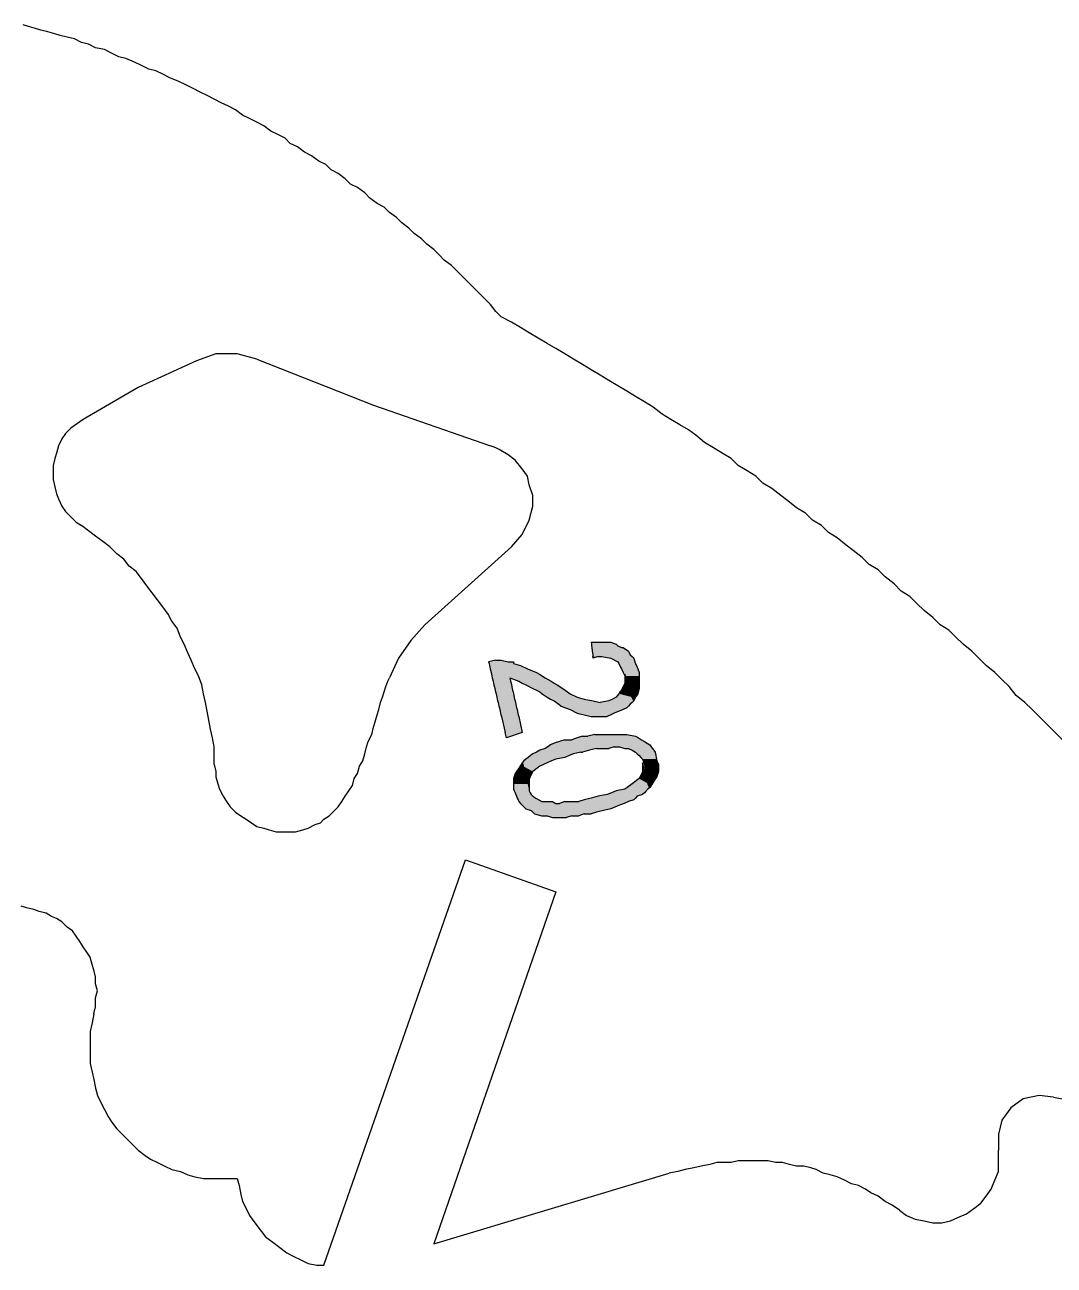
# Model space of a CAD drawing. Extents: x -1063 to 1100, y -467 to 441.
# Drawn here: x -886 to -789.1, y 292.3 to 409.1 of the extents above; entities that cross this region are included whole.
import ezdxf

# ---------------------------------------------------------------- set-up
doc = ezdxf.new("R2010")
doc.units = 0
doc.layers.add('H', color=7, linetype='CONTINUOUS')
doc.layers.add('P', color=250, linetype='CONTINUOUS')

# ---------------------------------------------------------------- blocks, each defined once
blk = doc.blocks.new('*U231')
at = {"layer": 'H', "color": 0, "linetype": 'CONTINUOUS'}
for p, q in [((-841.68, 349.26), (-842.35, 349.09)), ((-842.35, 349.09), (-842.31, 348.93)), ((-842.31, 348.93), (-842.27, 348.76)), ((-842.27, 348.76), (-842.2, 348.43)), ((-842.2, 348.43), (-842.12, 348.09)), ((-841.68, 349.26), (-841.18, 349.26)), ((-841.18, 349.26), (-840.52, 349.09)), ((-840.52, 349.09), (-840.02, 349.09)), ((-840.02, 349.09), (-840.02, 348.93)), ((-840.02, 348.93), (-839.35, 348.76)), ((-839.35, 348.76), (-838.68, 348.43)), ((-838.68, 348.43), (-837.85, 348.09)), ((-842.12, 348.09), (-842.08, 347.93)), ((-842.08, 347.93), (-842, 347.59)), ((-842, 347.59), (-841.92, 347.26)), ((-841.92, 347.26), (-841.89, 347.09)), ((-841.89, 347.09), (-841.85, 346.93)), ((-840.35, 347.59), (-840.28, 347.26)), ((-840.35, 347.59), (-839.52, 347.26)), ((-840.28, 347.26), (-840.24, 347.09)), ((-840.24, 347.09), (-840.2, 346.93)), ((-839.52, 347.26), (-839.18, 347.09)), ((-839.18, 347.09), (-838.85, 346.93)), ((-837.85, 348.09), (-837.57, 347.93)), ((-837.57, 347.93), (-837.02, 347.59)), ((-837.02, 347.59), (-836.46, 347.26)), ((-836.46, 347.26), (-836.18, 347.09)), ((-836.18, 347.09), (-835.91, 346.93)), ((-829.52, 347.09), (-829.6, 346.93)), ((-829.52, 347.93), (-829.52, 347.59)), ((-829.41, 347.59), (-829.52, 347.93)), ((-829.52, 347.59), (-829.52, 347.26)), ((-829.52, 347.26), (-829.52, 347.09)), ((-829.41, 347.59), (-829.3, 347.26)), ((-829.3, 347.26), (-829.24, 347.09)), ((-829.24, 347.09), (-829.18, 346.93)), ((-841.85, 346.93), (-841.77, 346.59)), ((-841.77, 346.59), (-841.73, 346.43)), ((-841.73, 346.43), (-841.69, 346.26)), ((-841.69, 346.26), (-841.65, 346.09)), ((-841.65, 346.09), (-841.58, 345.76)), ((-840.2, 346.93), (-840.13, 346.59)), ((-840.13, 346.59), (-840.09, 346.43)), ((-840.09, 346.43), (-840.05, 346.26)), ((-840.05, 346.26), (-840.01, 346.09)), ((-840.01, 346.09), (-839.94, 345.76)), ((-838.85, 346.93), (-838.18, 346.59)), ((-838.18, 346.59), (-837.85, 346.43)), ((-837.85, 346.43), (-837.52, 346.26)), ((-837.52, 346.26), (-837.3, 346.09)), ((-837.3, 346.09), (-836.85, 345.76)), ((-835.91, 346.93), (-835.35, 346.59)), ((-835.35, 346.59), (-835.13, 346.43)), ((-835.13, 346.43), (-834.91, 346.26)), ((-834.91, 346.26), (-834.68, 346.09)), ((-834.68, 346.09), (-834.02, 345.76)), ((-830.1, 346.09), (-830.35, 345.76)), ((-829.98, 346.26), (-830.1, 346.09)), ((-829.85, 346.43), (-829.98, 346.26)), ((-829.77, 346.59), (-829.85, 346.43)), ((-829.6, 346.93), (-829.77, 346.59)), ((-829.18, 346.93), (-829.07, 346.59)), ((-829.07, 346.59), (-829.02, 346.43)), ((-829.02, 346.43), (-828.96, 346.26)), ((-828.96, 346.26), (-828.91, 346.09)), ((-828.91, 346.09), (-828.8, 345.76)), ((-841.58, 345.76), (-841.54, 345.59)), ((-841.54, 345.59), (-841.5, 345.43)), ((-841.5, 345.43), (-841.46, 345.26)), ((-841.46, 345.26), (-841.42, 345.09)), ((-841.42, 345.09), (-841.38, 344.93)), ((-841.38, 344.93), (-841.34, 344.76)), ((-841.34, 344.76), (-841.3, 344.59)), ((-839.94, 345.76), (-839.9, 345.59)), ((-839.9, 345.59), (-839.86, 345.43)), ((-839.86, 345.43), (-839.82, 345.26)), ((-839.82, 345.26), (-839.79, 345.09)), ((-839.79, 345.09), (-839.75, 344.93)), ((-839.75, 344.93), (-839.71, 344.76)), ((-839.71, 344.76), (-839.67, 344.59)), ((-836.85, 345.76), (-836.52, 345.59)), ((-836.52, 345.59), (-836.18, 345.43)), ((-836.18, 345.43), (-835.96, 345.26)), ((-835.96, 345.26), (-835.74, 345.09)), ((-835.74, 345.09), (-835.52, 344.93)), ((-835.52, 344.93), (-835.1, 344.76)), ((-835.1, 344.76), (-834.68, 344.59)), ((-834.02, 345.76), (-833.35, 345.59)), ((-833.35, 345.59), (-832.52, 345.43)), ((-832.52, 345.43), (-831.85, 345.26)), ((-831.02, 345.43), (-831.85, 345.26)), ((-830.68, 345.59), (-831.02, 345.43)), ((-830.35, 345.76), (-830.68, 345.59)), ((-829.35, 344.76), (-829.68, 344.59)), ((-829.18, 344.93), (-829.35, 344.76)), ((-829.02, 345.09), (-829.18, 344.93)), ((-828.85, 345.26), (-829.02, 345.09)), ((-828.68, 345.43), (-828.85, 345.26)), ((-828.8, 345.76), (-828.74, 345.59)), ((-828.74, 345.59), (-828.68, 345.43)), ((-841.3, 344.59), (-841.23, 344.26)), ((-841.23, 344.26), (-841.19, 344.09)), ((-841.19, 344.09), (-841.15, 343.93)), ((-841.15, 343.93), (-840.8, 342.43)), ((-839.67, 344.59), (-839.6, 344.26)), ((-839.6, 344.26), (-839.56, 344.09)), ((-839.56, 344.09), (-839.52, 343.93)), ((-839.52, 343.93), (-839.18, 342.43)), ((-834.68, 344.59), (-834.02, 344.26)), ((-834.02, 344.26), (-833.35, 344.09)), ((-833.35, 344.09), (-832.68, 343.93)), ((-832.68, 343.93), (-831.85, 343.93)), ((-831.85, 343.93), (-831.18, 343.93)), ((-830.85, 344.09), (-831.18, 343.93)), ((-830.52, 344.26), (-830.85, 344.09)), ((-829.68, 344.59), (-830.52, 344.26)), ((-840.68, 341.93), (-840.8, 342.43)), ((-839.18, 342.43), (-840.68, 341.93))]:
    blk.add_line(p, q, dxfattribs=at)
for points in [[(-841.68, 349.26), (-842.35, 349.09), (-840.52, 349.09)], [(-842.35, 349.09), (-842.31, 348.93), (-840.02, 348.93)], [(-842.31, 348.93), (-842.27, 348.76), (-839.35, 348.76)], [(-842.27, 348.76), (-842.2, 348.43), (-838.68, 348.43)], [(-842.2, 348.43), (-842.12, 348.09), (-837.85, 348.09)], [(-841.68, 349.26), (-841.68, 349.26), (-841.18, 349.26)], [(-840.52, 349.09), (-840.52, 349.09), (-840.02, 349.09)], [(-842.12, 348.09), (-842.08, 347.93), (-837.57, 347.93)], [(-842.08, 347.93), (-842, 347.59), (-837.02, 347.59)], [(-842, 347.59), (-841.92, 347.26), (-840.28, 347.26)], [(-841.92, 347.26), (-841.89, 347.09), (-840.24, 347.09)], [(-841.89, 347.09), (-841.85, 346.93), (-840.2, 346.93)], [(-840.35, 347.59), (-839.52, 347.26), (-836.46, 347.26)], [(-839.52, 347.26), (-839.18, 347.09), (-836.18, 347.09)], [(-839.18, 347.09), (-838.85, 346.93), (-835.91, 346.93)], [(-829.52, 347.09), (-829.6, 346.93), (-829.18, 346.93)], [(-829.52, 347.93), (-829.52, 347.59), (-829.41, 347.59)], [(-829.52, 347.59), (-829.52, 347.26), (-829.3, 347.26)], [(-829.52, 347.26), (-829.52, 347.09), (-829.24, 347.09)], [(-841.85, 346.93), (-841.77, 346.59), (-840.13, 346.59)], [(-841.77, 346.59), (-841.73, 346.43), (-840.09, 346.43)], [(-841.73, 346.43), (-841.69, 346.26), (-840.05, 346.26)], [(-841.69, 346.26), (-841.65, 346.09), (-840.01, 346.09)], [(-841.65, 346.09), (-841.58, 345.76), (-839.94, 345.76)], [(-838.85, 346.93), (-838.18, 346.59), (-835.35, 346.59)], [(-838.18, 346.59), (-837.85, 346.43), (-835.13, 346.43)], [(-837.85, 346.43), (-837.52, 346.26), (-834.91, 346.26)], [(-837.52, 346.26), (-837.3, 346.09), (-834.68, 346.09)], [(-837.3, 346.09), (-836.85, 345.76), (-834.02, 345.76)], [(-830.1, 346.09), (-830.35, 345.76), (-828.8, 345.76)], [(-829.98, 346.26), (-830.1, 346.09), (-828.91, 346.09)], [(-829.85, 346.43), (-829.98, 346.26), (-828.96, 346.26)], [(-829.77, 346.59), (-829.85, 346.43), (-829.02, 346.43)], [(-829.6, 346.93), (-829.77, 346.59), (-829.07, 346.59)], [(-841.58, 345.76), (-841.54, 345.59), (-839.9, 345.59)], [(-841.54, 345.59), (-841.5, 345.43), (-839.86, 345.43)], [(-841.5, 345.43), (-841.46, 345.26), (-839.82, 345.26)], [(-841.46, 345.26), (-841.42, 345.09), (-839.79, 345.09)], [(-841.42, 345.09), (-841.38, 344.93), (-839.75, 344.93)], [(-841.38, 344.93), (-841.34, 344.76), (-839.71, 344.76)], [(-841.34, 344.76), (-841.3, 344.59), (-839.67, 344.59)], [(-836.85, 345.76), (-836.52, 345.59), (-833.35, 345.59)], [(-836.52, 345.59), (-836.18, 345.43), (-832.52, 345.43)], [(-836.18, 345.43), (-835.96, 345.26), (-831.85, 345.26)], [(-835.96, 345.26), (-835.74, 345.09), (-829.02, 345.09)], [(-835.74, 345.09), (-835.52, 344.93), (-829.18, 344.93)], [(-835.52, 344.93), (-835.1, 344.76), (-829.35, 344.76)], [(-835.1, 344.76), (-834.68, 344.59), (-829.68, 344.59)], [(-831.02, 345.43), (-831.85, 345.26), (-828.85, 345.26)], [(-830.68, 345.59), (-831.02, 345.43), (-828.68, 345.43)], [(-830.35, 345.76), (-830.68, 345.59), (-828.74, 345.59)], [(-841.3, 344.59), (-841.23, 344.26), (-839.6, 344.26)], [(-841.23, 344.26), (-841.19, 344.09), (-839.56, 344.09)], [(-841.19, 344.09), (-841.15, 343.93), (-839.52, 343.93)], [(-841.15, 343.93), (-840.8, 342.43), (-839.18, 342.43)], [(-834.68, 344.59), (-834.02, 344.26), (-830.52, 344.26)], [(-834.02, 344.26), (-833.35, 344.09), (-830.85, 344.09)], [(-833.35, 344.09), (-832.68, 343.93), (-831.18, 343.93)], [(-832.68, 343.93), (-832.68, 343.93), (-831.85, 343.93)], [(-831.85, 343.93), (-831.85, 343.93), (-831.18, 343.93)]]:
    blk.add_solid(points, dxfattribs=at)
at = {"layer": 'H', "color": 0, "linetype": 'CONTINUOUS', "extrusion": (0, 0, -1)}
for points in [[(842.35, 349.09), (840.02, 349.09), (840.02, 348.93)], [(842.31, 348.93), (840.02, 348.93), (839.35, 348.76)], [(842.27, 348.76), (839.35, 348.76), (838.68, 348.43)], [(842.2, 348.43), (838.68, 348.43), (837.85, 348.09)], [(841.68, 349.26), (841.18, 349.26), (840.52, 349.09)], [(842.12, 348.09), (837.85, 348.09), (837.57, 347.93)], [(842.08, 347.93), (837.57, 347.93), (837.02, 347.59)], [(842, 347.59), (840.35, 347.59), (840.28, 347.26)], [(841.92, 347.26), (840.28, 347.26), (840.24, 347.09)], [(841.89, 347.09), (840.24, 347.09), (840.2, 346.93)], [(840.35, 347.59), (837.02, 347.59), (836.46, 347.26)], [(839.52, 347.26), (836.46, 347.26), (836.18, 347.09)], [(839.18, 347.09), (836.18, 347.09), (835.91, 346.93)], [(829.52, 347.59), (829.41, 347.59), (829.3, 347.26)], [(829.52, 347.26), (829.3, 347.26), (829.24, 347.09)], [(829.52, 347.09), (829.24, 347.09), (829.18, 346.93)], [(841.85, 346.93), (840.2, 346.93), (840.13, 346.59)], [(841.77, 346.59), (840.13, 346.59), (840.09, 346.43)], [(841.73, 346.43), (840.09, 346.43), (840.05, 346.26)], [(841.69, 346.26), (840.05, 346.26), (840.01, 346.09)], [(841.65, 346.09), (840.01, 346.09), (839.94, 345.76)], [(838.85, 346.93), (835.91, 346.93), (835.35, 346.59)], [(838.18, 346.59), (835.35, 346.59), (835.13, 346.43)], [(837.85, 346.43), (835.13, 346.43), (834.91, 346.26)], [(837.52, 346.26), (834.91, 346.26), (834.68, 346.09)], [(837.3, 346.09), (834.68, 346.09), (834.02, 345.76)], [(830.1, 346.09), (828.91, 346.09), (828.8, 345.76)], [(829.98, 346.26), (828.96, 346.26), (828.91, 346.09)], [(829.85, 346.43), (829.02, 346.43), (828.96, 346.26)], [(829.77, 346.59), (829.07, 346.59), (829.02, 346.43)], [(829.6, 346.93), (829.18, 346.93), (829.07, 346.59)], [(841.58, 345.76), (839.94, 345.76), (839.9, 345.59)], [(841.54, 345.59), (839.9, 345.59), (839.86, 345.43)], [(841.5, 345.43), (839.86, 345.43), (839.82, 345.26)], [(841.46, 345.26), (839.82, 345.26), (839.79, 345.09)], [(841.42, 345.09), (839.79, 345.09), (839.75, 344.93)], [(841.38, 344.93), (839.75, 344.93), (839.71, 344.76)], [(841.34, 344.76), (839.71, 344.76), (839.67, 344.59)], [(836.85, 345.76), (834.02, 345.76), (833.35, 345.59)], [(836.52, 345.59), (833.35, 345.59), (832.52, 345.43)], [(836.18, 345.43), (832.52, 345.43), (831.85, 345.26)], [(835.96, 345.26), (828.85, 345.26), (829.02, 345.09)], [(835.74, 345.09), (829.02, 345.09), (829.18, 344.93)], [(835.52, 344.93), (829.18, 344.93), (829.35, 344.76)], [(835.1, 344.76), (829.35, 344.76), (829.68, 344.59)], [(831.02, 345.43), (828.68, 345.43), (828.85, 345.26)], [(830.68, 345.59), (828.74, 345.59), (828.68, 345.43)], [(830.35, 345.76), (828.8, 345.76), (828.74, 345.59)], [(841.3, 344.59), (839.67, 344.59), (839.6, 344.26)], [(841.23, 344.26), (839.6, 344.26), (839.56, 344.09)], [(841.19, 344.09), (839.56, 344.09), (839.52, 343.93)], [(841.15, 343.93), (839.52, 343.93), (839.18, 342.43)], [(834.68, 344.59), (829.68, 344.59), (830.52, 344.26)], [(834.02, 344.26), (830.52, 344.26), (830.85, 344.09)], [(833.35, 344.09), (830.85, 344.09), (831.18, 343.93)], [(840.8, 342.43), (839.18, 342.43), (840.68, 341.93)]]:
    blk.add_solid(points, dxfattribs=at)
blk = doc.blocks.new('*U232')
at = {"layer": 'H', "color": 0, "linetype": 'CONTINUOUS'}
for p, q in [((-832.68, 350.93), (-832.35, 350.93)), ((-832.68, 350.93), (-832.67, 350.76)), ((-832.67, 350.76), (-832.65, 350.59)), ((-832.65, 350.59), (-832.63, 350.43)), ((-832.35, 350.93), (-832.02, 350.93)), ((-832.02, 350.93), (-831.68, 350.93)), ((-831.68, 350.93), (-831.52, 350.93)), ((-831.52, 350.93), (-831.18, 350.93)), ((-831.18, 350.93), (-830.85, 350.93)), ((-830.85, 350.93), (-830.35, 350.76)), ((-830.35, 350.76), (-830.18, 350.59)), ((-830.18, 350.59), (-829.85, 350.43)), ((-832.63, 350.43), (-832.59, 350.09)), ((-832.59, 350.09), (-832.55, 349.76)), ((-832.55, 349.76), (-832.54, 349.59)), ((-832.52, 349.43), (-832.54, 349.59)), ((-832.02, 349.59), (-832.52, 349.43)), ((-832.02, 349.59), (-831.68, 349.59)), ((-831.68, 349.59), (-830.85, 349.43)), ((-830.85, 349.43), (-830.18, 349.09)), ((-829.85, 350.43), (-829.68, 350.43)), ((-829.68, 350.43), (-829.18, 350.09)), ((-829.18, 350.09), (-829.02, 349.76)), ((-829.02, 349.76), (-828.85, 349.59)), ((-828.85, 349.59), (-828.68, 349.43)), ((-828.68, 349.43), (-828.57, 349.09)), ((-830.18, 349.09), (-830.1, 348.93)), ((-830.1, 348.93), (-829.93, 348.59)), ((-829.93, 348.59), (-829.85, 348.43)), ((-829.85, 348.43), (-829.68, 348.09)), ((-828.57, 349.09), (-828.52, 348.93)), ((-828.52, 348.93), (-828.35, 348.59)), ((-828.35, 348.59), (-828.3, 348.43)), ((-828.3, 348.43), (-828.18, 348.09)), ((-829.68, 348.09), (-829.52, 347.76)), ((-829.52, 347.76), (-829.18, 347.09)), ((-829.18, 347.09), (-829.1, 346.59)), ((-828.18, 348.09), (-828.18, 347.76)), ((-828.18, 347.76), (-828.18, 347.09)), ((-828.18, 347.09), (-828.18, 346.59)), ((-829.1, 346.59), (-829.02, 346.09)), ((-829.02, 346.09), (-828.93, 345.93)), ((-828.93, 345.93), (-828.85, 345.76)), ((-828.35, 345.93), (-828.52, 345.76)), ((-828.31, 346.09), (-828.35, 345.93)), ((-828.18, 346.59), (-828.31, 346.09)), ((-828.68, 345.43), (-828.85, 345.76)), ((-828.52, 345.76), (-828.68, 345.43))]:
    blk.add_line(p, q, dxfattribs=at)
for points in [[(-832.68, 350.93), (-832.68, 350.93), (-832.35, 350.93)], [(-832.68, 350.93), (-832.67, 350.76), (-830.35, 350.76)], [(-832.67, 350.76), (-832.65, 350.59), (-830.18, 350.59)], [(-832.65, 350.59), (-832.63, 350.43), (-829.85, 350.43)], [(-832.35, 350.93), (-832.35, 350.93), (-832.02, 350.93)], [(-832.02, 350.93), (-832.02, 350.93), (-831.68, 350.93)], [(-831.68, 350.93), (-831.68, 350.93), (-831.52, 350.93)], [(-831.52, 350.93), (-831.52, 350.93), (-831.18, 350.93)], [(-831.18, 350.93), (-831.18, 350.93), (-830.85, 350.93)], [(-832.63, 350.43), (-832.59, 350.09), (-829.18, 350.09)], [(-832.59, 350.09), (-832.55, 349.76), (-829.02, 349.76)], [(-832.55, 349.76), (-832.54, 349.59), (-828.85, 349.59)], [(-832.02, 349.59), (-832.02, 349.59), (-831.68, 349.59)], [(-831.68, 349.59), (-830.85, 349.43), (-828.68, 349.43)], [(-830.85, 349.43), (-830.18, 349.09), (-828.57, 349.09)], [(-829.85, 350.43), (-829.85, 350.43), (-829.68, 350.43)], [(-830.18, 349.09), (-830.1, 348.93), (-828.52, 348.93)], [(-830.1, 348.93), (-829.93, 348.59), (-828.35, 348.59)], [(-829.93, 348.59), (-829.85, 348.43), (-828.3, 348.43)], [(-829.85, 348.43), (-829.68, 348.09), (-828.18, 348.09)], [(-829.68, 348.09), (-829.52, 347.76), (-828.18, 347.76)], [(-829.52, 347.76), (-829.18, 347.09), (-828.18, 347.09)], [(-829.18, 347.09), (-829.1, 346.59), (-828.18, 346.59)], [(-829.1, 346.59), (-829.02, 346.09), (-828.31, 346.09)], [(-829.02, 346.09), (-828.93, 345.93), (-828.35, 345.93)], [(-828.93, 345.93), (-828.85, 345.76), (-828.52, 345.76)]]:
    blk.add_solid(points, dxfattribs=at)
at = {"layer": 'H', "color": 0, "linetype": 'CONTINUOUS', "extrusion": (0, 0, -1)}
for points in [[(832.68, 350.93), (830.85, 350.93), (830.35, 350.76)], [(832.67, 350.76), (830.35, 350.76), (830.18, 350.59)], [(832.65, 350.59), (830.18, 350.59), (829.85, 350.43)], [(832.63, 350.43), (829.68, 350.43), (829.18, 350.09)], [(832.59, 350.09), (829.18, 350.09), (829.02, 349.76)], [(832.55, 349.76), (829.02, 349.76), (828.85, 349.59)], [(832.54, 349.59), (832.02, 349.59), (832.52, 349.43)], [(831.68, 349.59), (828.85, 349.59), (828.68, 349.43)], [(830.85, 349.43), (828.68, 349.43), (828.57, 349.09)], [(830.18, 349.09), (828.57, 349.09), (828.52, 348.93)], [(830.1, 348.93), (828.52, 348.93), (828.35, 348.59)], [(829.93, 348.59), (828.35, 348.59), (828.3, 348.43)], [(829.85, 348.43), (828.3, 348.43), (828.18, 348.09)], [(829.68, 348.09), (828.18, 348.09), (828.18, 347.76)], [(829.52, 347.76), (828.18, 347.76), (828.18, 347.09)], [(829.18, 347.09), (828.18, 347.09), (828.18, 346.59)], [(829.1, 346.59), (828.18, 346.59), (828.31, 346.09)], [(829.02, 346.09), (828.31, 346.09), (828.35, 345.93)], [(828.93, 345.93), (828.35, 345.93), (828.52, 345.76)], [(828.85, 345.76), (828.52, 345.76), (828.68, 345.43)]]:
    blk.add_solid(points, dxfattribs=at)
blk = doc.blocks.new('*U233')
at = {"layer": 'H', "color": 0, "linetype": 'CONTINUOUS'}
for p, q in [((-839.52, 339.09), (-839.74, 338.76)), ((-839.18, 339.59), (-839.52, 339.09)), ((-839.04, 339.09), (-839.18, 339.59)), ((-839.04, 339.09), (-838.95, 338.76)), ((-827.85, 339.59), (-827.85, 339.09)), ((-827.71, 339.09), (-827.85, 339.59)), ((-827.85, 339.09), (-827.85, 338.76)), ((-827.71, 339.09), (-827.61, 338.76)), ((-839.85, 338.59), (-840.02, 338.09)), ((-840.02, 338.09), (-840.02, 337.59)), ((-839.74, 338.76), (-839.85, 338.59)), ((-838.95, 338.76), (-838.9, 338.59)), ((-838.9, 338.59), (-838.76, 338.09)), ((-838.76, 338.09), (-838.61, 337.59)), ((-828.18, 338.09), (-828.85, 337.59)), ((-827.93, 338.59), (-828.18, 338.09)), ((-827.85, 338.76), (-827.93, 338.59)), ((-827.61, 338.76), (-827.57, 338.59)), ((-827.57, 338.59), (-827.42, 338.09)), ((-827.42, 338.09), (-827.28, 337.59)), ((-840.02, 337.59), (-840.02, 337.26)), ((-840.02, 337.26), (-840.02, 337.09)), ((-840.02, 337.09), (-839.93, 336.93)), ((-839.93, 336.93), (-839.85, 336.76)), ((-839.85, 336.76), (-839.78, 336.59)), ((-839.78, 336.59), (-839.72, 336.43)), ((-838.61, 337.59), (-838.52, 337.26)), ((-838.52, 337.26), (-838.52, 337.09)), ((-838.52, 337.09), (-838.52, 336.93)), ((-838.52, 336.93), (-838.43, 336.76)), ((-838.43, 336.76), (-838.35, 336.59)), ((-838.35, 336.59), (-838.18, 336.43)), ((-831.18, 336.59), (-832.02, 336.43)), ((-830.77, 336.76), (-831.18, 336.59)), ((-830.35, 336.93), (-830.77, 336.76)), ((-829.52, 337.09), (-830.35, 336.93)), ((-829.3, 337.26), (-829.52, 337.09)), ((-828.85, 337.59), (-829.3, 337.26)), ((-827.85, 336.59), (-828.35, 336.43)), ((-827.68, 336.76), (-827.85, 336.59)), ((-827.52, 336.93), (-827.68, 336.76)), ((-827.35, 337.09), (-827.52, 336.93)), ((-827.18, 337.26), (-827.35, 337.09)), ((-827.28, 337.59), (-827.18, 337.26)), ((-839.72, 336.43), (-839.65, 336.26)), ((-839.65, 336.26), (-839.58, 336.09)), ((-839.58, 336.09), (-839.52, 335.93)), ((-839.52, 335.93), (-839.35, 335.76)), ((-839.35, 335.76), (-839.18, 335.59)), ((-839.18, 335.59), (-838.85, 335.26)), ((-838.18, 336.43), (-837.91, 336.26)), ((-837.91, 336.26), (-837.63, 336.09)), ((-837.63, 336.09), (-837.35, 335.93)), ((-837.35, 335.93), (-837.18, 335.93)), ((-837.18, 335.93), (-836.85, 335.93)), ((-836.85, 335.93), (-836.35, 335.93)), ((-836.35, 335.93), (-836.02, 335.76)), ((-836.02, 335.76), (-835.68, 335.76)), ((-835.18, 335.93), (-835.68, 335.76)), ((-835.18, 335.93), (-834.68, 335.93)), ((-834.68, 335.93), (-834.35, 335.93)), ((-834.35, 335.93), (-833.85, 335.93)), ((-833.35, 336.09), (-833.85, 335.93)), ((-832.68, 336.26), (-833.35, 336.09)), ((-832.02, 336.43), (-832.68, 336.26)), ((-830.02, 335.59), (-830.85, 335.26)), ((-829.6, 335.76), (-830.02, 335.59)), ((-829.18, 335.93), (-829.6, 335.76)), ((-828.68, 336.09), (-829.18, 335.93)), ((-828.52, 336.26), (-828.68, 336.09)), ((-828.35, 336.43), (-828.52, 336.26)), ((-838.85, 335.26), (-838.35, 335.09)), ((-838.35, 335.09), (-838.18, 334.93)), ((-838.18, 334.93), (-838.02, 334.76)), ((-838.02, 334.76), (-837.35, 334.59)), ((-837.35, 334.59), (-836.85, 334.59)), ((-836.85, 334.59), (-836.35, 334.43)), ((-836.35, 334.43), (-835.68, 334.43)), ((-835.68, 334.43), (-835.02, 334.43)), ((-834.52, 334.59), (-835.02, 334.43)), ((-834.52, 334.59), (-833.85, 334.59)), ((-833.35, 334.76), (-833.85, 334.59)), ((-833.35, 334.76), (-832.68, 334.76)), ((-832.18, 334.93), (-832.68, 334.76)), ((-831.52, 335.09), (-832.18, 334.93)), ((-830.85, 335.26), (-831.52, 335.09))]:
    blk.add_line(p, q, dxfattribs=at)
for points in [[(-839.52, 339.09), (-839.74, 338.76), (-838.95, 338.76)], [(-839.18, 339.59), (-839.52, 339.09), (-839.04, 339.09)], [(-827.85, 339.59), (-827.85, 339.09), (-827.71, 339.09)], [(-827.85, 339.09), (-827.85, 338.76), (-827.61, 338.76)], [(-839.85, 338.59), (-840.02, 338.09), (-838.76, 338.09)], [(-840.02, 338.09), (-840.02, 337.59), (-838.61, 337.59)], [(-839.74, 338.76), (-839.85, 338.59), (-838.9, 338.59)], [(-828.18, 338.09), (-828.85, 337.59), (-827.28, 337.59)], [(-827.93, 338.59), (-828.18, 338.09), (-827.42, 338.09)], [(-827.85, 338.76), (-827.93, 338.59), (-827.57, 338.59)], [(-840.02, 337.59), (-840.02, 337.26), (-838.52, 337.26)], [(-840.02, 337.26), (-840.02, 337.09), (-838.52, 337.09)], [(-840.02, 337.09), (-839.93, 336.93), (-838.52, 336.93)], [(-839.93, 336.93), (-839.85, 336.76), (-838.43, 336.76)], [(-839.85, 336.76), (-839.78, 336.59), (-838.35, 336.59)], [(-839.78, 336.59), (-839.72, 336.43), (-838.18, 336.43)], [(-831.18, 336.59), (-832.02, 336.43), (-828.35, 336.43)], [(-830.77, 336.76), (-831.18, 336.59), (-827.85, 336.59)], [(-830.35, 336.93), (-830.77, 336.76), (-827.68, 336.76)], [(-829.52, 337.09), (-830.35, 336.93), (-827.52, 336.93)], [(-829.3, 337.26), (-829.52, 337.09), (-827.35, 337.09)], [(-828.85, 337.59), (-829.3, 337.26), (-827.18, 337.26)], [(-839.72, 336.43), (-839.65, 336.26), (-837.91, 336.26)], [(-839.65, 336.26), (-839.58, 336.09), (-837.63, 336.09)], [(-839.58, 336.09), (-839.52, 335.93), (-837.35, 335.93)], [(-839.52, 335.93), (-839.35, 335.76), (-836.02, 335.76)], [(-839.35, 335.76), (-839.18, 335.59), (-830.02, 335.59)], [(-839.18, 335.59), (-838.85, 335.26), (-830.85, 335.26)], [(-837.35, 335.93), (-837.35, 335.93), (-837.18, 335.93)], [(-837.18, 335.93), (-837.18, 335.93), (-836.85, 335.93)], [(-836.85, 335.93), (-836.85, 335.93), (-836.35, 335.93)], [(-836.02, 335.76), (-836.02, 335.76), (-835.68, 335.76)], [(-835.18, 335.93), (-835.68, 335.76), (-829.6, 335.76)], [(-835.18, 335.93), (-835.18, 335.93), (-834.68, 335.93)], [(-834.68, 335.93), (-834.68, 335.93), (-834.35, 335.93)], [(-834.35, 335.93), (-834.35, 335.93), (-833.85, 335.93)], [(-833.35, 336.09), (-833.85, 335.93), (-829.18, 335.93)], [(-832.68, 336.26), (-833.35, 336.09), (-828.68, 336.09)], [(-832.02, 336.43), (-832.68, 336.26), (-828.52, 336.26)], [(-838.85, 335.26), (-838.35, 335.09), (-831.52, 335.09)], [(-838.35, 335.09), (-838.18, 334.93), (-832.18, 334.93)], [(-838.18, 334.93), (-838.02, 334.76), (-832.68, 334.76)], [(-838.02, 334.76), (-837.35, 334.59), (-833.85, 334.59)], [(-837.35, 334.59), (-837.35, 334.59), (-836.85, 334.59)], [(-836.85, 334.59), (-836.35, 334.43), (-835.02, 334.43)], [(-836.35, 334.43), (-836.35, 334.43), (-835.68, 334.43)], [(-835.68, 334.43), (-835.68, 334.43), (-835.02, 334.43)], [(-834.52, 334.59), (-834.52, 334.59), (-833.85, 334.59)], [(-833.35, 334.76), (-833.35, 334.76), (-832.68, 334.76)]]:
    blk.add_solid(points, dxfattribs=at)
at = {"layer": 'H', "color": 0, "linetype": 'CONTINUOUS', "extrusion": (0, 0, -1)}
for points in [[(839.52, 339.09), (839.04, 339.09), (838.95, 338.76)], [(827.85, 339.09), (827.71, 339.09), (827.61, 338.76)], [(840.02, 338.09), (838.76, 338.09), (838.61, 337.59)], [(839.85, 338.59), (838.9, 338.59), (838.76, 338.09)], [(839.74, 338.76), (838.95, 338.76), (838.9, 338.59)], [(828.18, 338.09), (827.42, 338.09), (827.28, 337.59)], [(827.93, 338.59), (827.57, 338.59), (827.42, 338.09)], [(827.85, 338.76), (827.61, 338.76), (827.57, 338.59)], [(840.02, 337.59), (838.61, 337.59), (838.52, 337.26)], [(840.02, 337.26), (838.52, 337.26), (838.52, 337.09)], [(840.02, 337.09), (838.52, 337.09), (838.52, 336.93)], [(839.93, 336.93), (838.52, 336.93), (838.43, 336.76)], [(839.85, 336.76), (838.43, 336.76), (838.35, 336.59)], [(839.78, 336.59), (838.35, 336.59), (838.18, 336.43)], [(831.18, 336.59), (827.85, 336.59), (828.35, 336.43)], [(830.77, 336.76), (827.68, 336.76), (827.85, 336.59)], [(830.35, 336.93), (827.52, 336.93), (827.68, 336.76)], [(829.52, 337.09), (827.35, 337.09), (827.52, 336.93)], [(829.3, 337.26), (827.18, 337.26), (827.35, 337.09)], [(828.85, 337.59), (827.28, 337.59), (827.18, 337.26)], [(839.72, 336.43), (838.18, 336.43), (837.91, 336.26)], [(839.65, 336.26), (837.91, 336.26), (837.63, 336.09)], [(839.58, 336.09), (837.63, 336.09), (837.35, 335.93)], [(839.52, 335.93), (836.35, 335.93), (836.02, 335.76)], [(839.35, 335.76), (829.6, 335.76), (830.02, 335.59)], [(839.18, 335.59), (830.02, 335.59), (830.85, 335.26)], [(835.18, 335.93), (829.18, 335.93), (829.6, 335.76)], [(833.35, 336.09), (828.68, 336.09), (829.18, 335.93)], [(832.68, 336.26), (828.52, 336.26), (828.68, 336.09)], [(832.02, 336.43), (828.35, 336.43), (828.52, 336.26)], [(838.85, 335.26), (830.85, 335.26), (831.52, 335.09)], [(838.35, 335.09), (831.52, 335.09), (832.18, 334.93)], [(838.18, 334.93), (832.18, 334.93), (832.68, 334.76)], [(838.02, 334.76), (833.35, 334.76), (833.85, 334.59)], [(836.85, 334.59), (834.52, 334.59), (835.02, 334.43)]]:
    blk.add_solid(points, dxfattribs=at)
blk = doc.blocks.new('*U234')
at = {"layer": 'H', "color": 0, "linetype": 'CONTINUOUS'}
for p, q in [((-836.52, 341.26), (-836.77, 341.09)), ((-836.18, 341.43), (-836.52, 341.26)), ((-835.68, 341.59), (-836.18, 341.43)), ((-835.18, 341.76), (-835.68, 341.59)), ((-835.18, 341.76), (-834.52, 341.76)), ((-834.02, 341.93), (-834.52, 341.76)), ((-833.52, 342.09), (-834.02, 341.93)), ((-833.52, 342.09), (-833.02, 342.09)), ((-832.35, 342.26), (-833.02, 342.09)), ((-832.35, 342.26), (-831.85, 342.26)), ((-831.85, 342.26), (-831.35, 342.26)), ((-831.35, 342.26), (-830.85, 342.26)), ((-830.85, 342.26), (-830.35, 342.26)), ((-830.35, 342.26), (-829.85, 342.26)), ((-829.85, 342.26), (-829.35, 342.26)), ((-829.35, 342.26), (-828.52, 342.09)), ((-828.52, 342.09), (-828.24, 341.93)), ((-828.24, 341.93), (-827.96, 341.76)), ((-827.96, 341.76), (-827.68, 341.59)), ((-827.68, 341.59), (-827.43, 341.43)), ((-827.43, 341.43), (-827.18, 341.26)), ((-827.18, 341.26), (-827.06, 341.09)), ((-838.63, 340.09), (-838.85, 339.93)), ((-838.41, 340.26), (-838.63, 340.09)), ((-838.18, 340.43), (-838.41, 340.26)), ((-837.85, 340.59), (-838.18, 340.43)), ((-837.52, 340.76), (-837.85, 340.59)), ((-837.02, 340.93), (-837.52, 340.76)), ((-836.77, 341.09), (-837.02, 340.93)), ((-835.18, 340.09), (-836.02, 339.93)), ((-834.77, 340.26), (-835.18, 340.09)), ((-834.35, 340.43), (-834.77, 340.26)), ((-833.68, 340.59), (-834.35, 340.43)), ((-833.68, 340.59), (-833.52, 340.59)), ((-832.85, 340.76), (-833.52, 340.59)), ((-832.18, 340.93), (-832.85, 340.76)), ((-832.18, 340.93), (-831.68, 340.93)), ((-831.68, 340.93), (-831.35, 340.93)), ((-831.35, 340.93), (-831.02, 340.93)), ((-830.52, 341.09), (-831.02, 340.93)), ((-830.52, 341.09), (-830.35, 341.09)), ((-830.35, 341.09), (-830.02, 341.09)), ((-830.02, 341.09), (-829.52, 340.93)), ((-829.52, 340.93), (-829.18, 340.93)), ((-829.18, 340.93), (-828.85, 340.76)), ((-828.85, 340.76), (-828.52, 340.59)), ((-828.52, 340.59), (-828.35, 340.43)), ((-828.35, 340.43), (-828.18, 340.26)), ((-828.18, 340.26), (-828.02, 340.09)), ((-828.02, 340.09), (-827.85, 339.93)), ((-827.06, 341.09), (-826.93, 340.93)), ((-826.93, 340.93), (-826.81, 340.76)), ((-826.81, 340.76), (-826.68, 340.59)), ((-826.68, 340.59), (-826.65, 340.43)), ((-826.65, 340.43), (-826.62, 340.26)), ((-826.62, 340.26), (-826.58, 340.09)), ((-826.58, 340.09), (-826.55, 339.93)), ((-839.02, 339.76), (-839.18, 339.59)), ((-839.18, 339.59), (-839.14, 339.43)), ((-839.14, 339.43), (-839.09, 339.26)), ((-839.09, 339.26), (-838.95, 338.76)), ((-838.85, 339.93), (-839.02, 339.76)), ((-837.52, 339.26), (-838.18, 338.76)), ((-837.18, 339.43), (-837.52, 339.26)), ((-836.85, 339.59), (-837.18, 339.43)), ((-836.43, 339.76), (-836.85, 339.59)), ((-836.02, 339.93), (-836.43, 339.76)), ((-827.85, 339.93), (-827.8, 339.76)), ((-827.8, 339.76), (-827.74, 339.59)), ((-827.74, 339.59), (-827.68, 339.43)), ((-827.68, 339.43), (-827.64, 339.26)), ((-827.64, 339.26), (-827.52, 338.76)), ((-826.55, 339.93), (-826.52, 339.76)), ((-826.52, 339.76), (-826.43, 339.59)), ((-826.43, 339.59), (-826.35, 339.43)), ((-826.35, 339.43), (-826.35, 339.26)), ((-826.35, 339.26), (-826.35, 338.76)), ((-838.95, 338.76), (-838.8, 338.26)), ((-838.8, 338.26), (-838.76, 338.09)), ((-838.76, 338.09), (-838.66, 337.76)), ((-838.66, 337.76), (-838.61, 337.59)), ((-838.43, 338.26), (-838.52, 338.09)), ((-838.52, 338.09), (-838.52, 337.76)), ((-838.52, 337.76), (-838.52, 337.59)), ((-838.18, 338.76), (-838.43, 338.26)), ((-827.52, 338.76), (-827.39, 338.26)), ((-827.39, 338.26), (-827.35, 338.09)), ((-827.35, 338.09), (-827.35, 337.76)), ((-827.35, 337.76), (-827.35, 337.59)), ((-826.85, 337.76), (-826.96, 337.59)), ((-826.63, 338.09), (-826.85, 337.76)), ((-826.52, 338.26), (-826.63, 338.09)), ((-826.35, 338.76), (-826.52, 338.26)), ((-838.52, 337.26), (-838.61, 337.59)), ((-838.52, 337.59), (-838.52, 337.26)), ((-827.18, 337.26), (-827.35, 337.59)), ((-826.96, 337.59), (-827.18, 337.26))]:
    blk.add_line(p, q, dxfattribs=at)
for points in [[(-836.52, 341.26), (-836.77, 341.09), (-827.06, 341.09)], [(-836.18, 341.43), (-836.52, 341.26), (-827.18, 341.26)], [(-835.68, 341.59), (-836.18, 341.43), (-827.43, 341.43)], [(-835.18, 341.76), (-835.68, 341.59), (-827.68, 341.59)], [(-835.18, 341.76), (-835.18, 341.76), (-834.52, 341.76)], [(-834.02, 341.93), (-834.52, 341.76), (-827.96, 341.76)], [(-833.52, 342.09), (-834.02, 341.93), (-828.24, 341.93)], [(-833.52, 342.09), (-833.52, 342.09), (-833.02, 342.09)], [(-832.35, 342.26), (-833.02, 342.09), (-828.52, 342.09)], [(-832.35, 342.26), (-832.35, 342.26), (-831.85, 342.26)], [(-831.85, 342.26), (-831.85, 342.26), (-831.35, 342.26)], [(-831.35, 342.26), (-831.35, 342.26), (-830.85, 342.26)], [(-830.85, 342.26), (-830.85, 342.26), (-830.35, 342.26)], [(-830.35, 342.26), (-830.35, 342.26), (-829.85, 342.26)], [(-829.85, 342.26), (-829.85, 342.26), (-829.35, 342.26)], [(-838.63, 340.09), (-838.85, 339.93), (-836.02, 339.93)], [(-838.41, 340.26), (-838.63, 340.09), (-835.18, 340.09)], [(-838.18, 340.43), (-838.41, 340.26), (-834.77, 340.26)], [(-837.85, 340.59), (-838.18, 340.43), (-834.35, 340.43)], [(-837.52, 340.76), (-837.85, 340.59), (-833.52, 340.59)], [(-837.02, 340.93), (-837.52, 340.76), (-832.85, 340.76)], [(-836.77, 341.09), (-837.02, 340.93), (-831.02, 340.93)], [(-833.68, 340.59), (-833.68, 340.59), (-833.52, 340.59)], [(-832.18, 340.93), (-832.18, 340.93), (-831.68, 340.93)], [(-831.68, 340.93), (-831.68, 340.93), (-831.35, 340.93)], [(-831.35, 340.93), (-831.35, 340.93), (-831.02, 340.93)], [(-830.52, 341.09), (-830.52, 341.09), (-830.35, 341.09)], [(-830.35, 341.09), (-830.35, 341.09), (-830.02, 341.09)], [(-830.02, 341.09), (-829.52, 340.93), (-826.93, 340.93)], [(-829.52, 340.93), (-829.52, 340.93), (-829.18, 340.93)], [(-829.18, 340.93), (-828.85, 340.76), (-826.81, 340.76)], [(-828.85, 340.76), (-828.52, 340.59), (-826.68, 340.59)], [(-828.52, 340.59), (-828.35, 340.43), (-826.65, 340.43)], [(-828.35, 340.43), (-828.18, 340.26), (-826.62, 340.26)], [(-828.18, 340.26), (-828.02, 340.09), (-826.58, 340.09)], [(-828.02, 340.09), (-827.85, 339.93), (-826.55, 339.93)], [(-839.02, 339.76), (-839.18, 339.59), (-836.85, 339.59)], [(-839.18, 339.59), (-839.14, 339.43), (-837.18, 339.43)], [(-839.14, 339.43), (-839.09, 339.26), (-837.52, 339.26)], [(-839.09, 339.26), (-838.95, 338.76), (-838.18, 338.76)], [(-838.85, 339.93), (-839.02, 339.76), (-836.43, 339.76)], [(-827.85, 339.93), (-827.8, 339.76), (-826.52, 339.76)], [(-827.8, 339.76), (-827.74, 339.59), (-826.43, 339.59)], [(-827.74, 339.59), (-827.68, 339.43), (-826.35, 339.43)], [(-827.68, 339.43), (-827.64, 339.26), (-826.35, 339.26)], [(-827.64, 339.26), (-827.52, 338.76), (-826.35, 338.76)], [(-838.95, 338.76), (-838.8, 338.26), (-838.43, 338.26)], [(-838.8, 338.26), (-838.76, 338.09), (-838.52, 338.09)], [(-838.76, 338.09), (-838.66, 337.76), (-838.52, 337.76)], [(-838.66, 337.76), (-838.61, 337.59), (-838.52, 337.59)], [(-827.52, 338.76), (-827.39, 338.26), (-826.52, 338.26)], [(-827.39, 338.26), (-827.35, 338.09), (-826.63, 338.09)], [(-827.35, 338.09), (-827.35, 337.76), (-826.85, 337.76)], [(-827.35, 337.76), (-827.35, 337.59), (-826.96, 337.59)]]:
    blk.add_solid(points, dxfattribs=at)
at = {"layer": 'H', "color": 0, "linetype": 'CONTINUOUS', "extrusion": (0, 0, -1)}
for points in [[(836.52, 341.26), (827.18, 341.26), (827.06, 341.09)], [(836.18, 341.43), (827.43, 341.43), (827.18, 341.26)], [(835.68, 341.59), (827.68, 341.59), (827.43, 341.43)], [(835.18, 341.76), (827.96, 341.76), (827.68, 341.59)], [(834.02, 341.93), (828.24, 341.93), (827.96, 341.76)], [(833.52, 342.09), (828.52, 342.09), (828.24, 341.93)], [(832.35, 342.26), (829.35, 342.26), (828.52, 342.09)], [(838.63, 340.09), (835.18, 340.09), (836.02, 339.93)], [(838.41, 340.26), (834.77, 340.26), (835.18, 340.09)], [(838.18, 340.43), (834.35, 340.43), (834.77, 340.26)], [(837.85, 340.59), (833.68, 340.59), (834.35, 340.43)], [(837.52, 340.76), (832.85, 340.76), (833.52, 340.59)], [(837.02, 340.93), (832.18, 340.93), (832.85, 340.76)], [(836.77, 341.09), (830.52, 341.09), (831.02, 340.93)], [(830.02, 341.09), (827.06, 341.09), (826.93, 340.93)], [(829.18, 340.93), (826.93, 340.93), (826.81, 340.76)], [(828.85, 340.76), (826.81, 340.76), (826.68, 340.59)], [(828.52, 340.59), (826.68, 340.59), (826.65, 340.43)], [(828.35, 340.43), (826.65, 340.43), (826.62, 340.26)], [(828.18, 340.26), (826.62, 340.26), (826.58, 340.09)], [(828.02, 340.09), (826.58, 340.09), (826.55, 339.93)], [(839.18, 339.59), (836.85, 339.59), (837.18, 339.43)], [(839.14, 339.43), (837.18, 339.43), (837.52, 339.26)], [(839.09, 339.26), (837.52, 339.26), (838.18, 338.76)], [(839.02, 339.76), (836.43, 339.76), (836.85, 339.59)], [(838.85, 339.93), (836.02, 339.93), (836.43, 339.76)], [(827.85, 339.93), (826.55, 339.93), (826.52, 339.76)], [(827.8, 339.76), (826.52, 339.76), (826.43, 339.59)], [(827.74, 339.59), (826.43, 339.59), (826.35, 339.43)], [(827.68, 339.43), (826.35, 339.43), (826.35, 339.26)], [(827.64, 339.26), (826.35, 339.26), (826.35, 338.76)], [(838.95, 338.76), (838.18, 338.76), (838.43, 338.26)], [(838.8, 338.26), (838.43, 338.26), (838.52, 338.09)], [(838.76, 338.09), (838.52, 338.09), (838.52, 337.76)], [(838.66, 337.76), (838.52, 337.76), (838.52, 337.59)], [(827.52, 338.76), (826.35, 338.76), (826.52, 338.26)], [(827.39, 338.26), (826.52, 338.26), (826.63, 338.09)], [(827.35, 338.09), (826.63, 338.09), (826.85, 337.76)], [(827.35, 337.76), (826.85, 337.76), (826.96, 337.59)], [(838.61, 337.59), (838.52, 337.59), (838.52, 337.26)], [(827.35, 337.59), (826.96, 337.59), (827.18, 337.26)]]:
    blk.add_solid(points, dxfattribs=at)

msp = doc.modelspace()

# ---------------------------------------------------------------- linework, layer by layer
at = {"layer": 'P', "color": 0, "linetype": 'CONTINUOUS'}
for points in [[(-783.85, 337.26), (-791.18, 344.59), (-791.85, 345.26), (-792.68, 345.93), (-793.35, 346.76), (-794.02, 347.43), (-794.68, 348.09), (-795.52, 348.76), (-796.18, 349.43), (-796.85, 350.09), (-797.68, 350.76), (-798.35, 351.43), (-799.02, 352.09), (-799.85, 352.59), (-800.52, 353.26), (-801.35, 353.93), (-802.02, 354.59), (-802.68, 355.26), (-803.52, 355.76), (-804.18, 356.43), (-805.02, 357.09), (-805.68, 357.76), (-806.52, 358.26), (-807.18, 358.93), (-808.02, 359.59), (-808.68, 360.09), (-809.52, 360.76), (-810.35, 361.26), (-811.02, 361.93), (-811.85, 362.43), (-812.52, 363.09), (-813.35, 363.59), (-814.18, 364.26), (-814.85, 364.76), (-815.68, 365.43), (-816.52, 365.93), (-817.18, 366.59), (-818.02, 367.09), (-818.85, 367.59), (-819.52, 368.26), (-820.35, 368.76), (-821.18, 369.26), (-822.02, 369.76), (-822.85, 370.43), (-823.52, 370.93), (-824.35, 371.43), (-825.18, 371.93), (-826.02, 372.43), (-826.85, 373.09), (-827.68, 373.59), (-828.52, 374.09), (-829.35, 374.59), (-830.18, 375.09), (-831.02, 375.59), (-831.85, 376.09), (-832.68, 376.59), (-833.52, 377.09), (-834.35, 377.59), (-835.18, 378.09), (-836.02, 378.59), (-836.85, 379.09), (-837.68, 379.59), (-838.52, 380.09), (-839.35, 380.59), (-840.18, 381.09), (-841.18, 381.59), (-841.68, 382.09), (-842.18, 382.76), (-842.68, 383.26), (-843.18, 383.76), (-843.68, 384.26), (-844.35, 384.93), (-844.85, 385.43), (-845.35, 385.93), (-845.85, 386.43), (-846.52, 386.93), (-847.02, 387.43), (-847.52, 387.93), (-848.18, 388.43), (-848.68, 388.93), (-849.35, 389.43), (-849.85, 389.93), (-850.52, 390.43), (-851.02, 390.93), (-851.68, 391.43), (-852.18, 391.93), (-852.85, 392.26), (-853.52, 392.76), (-854.02, 393.26), (-854.68, 393.76), (-855.35, 394.09), (-855.85, 394.59), (-856.52, 395.09), (-857.18, 395.43), (-857.68, 395.93), (-858.35, 396.26), (-859.02, 396.76), (-859.68, 397.09), (-860.35, 397.59), (-861.02, 397.93), (-861.52, 398.43), (-862.18, 398.76), (-862.85, 399.09), (-863.52, 399.59), (-864.18, 399.93), (-864.85, 400.26), (-865.52, 400.59), (-866.18, 401.09), (-866.85, 401.43), (-867.52, 401.76), (-868.18, 402.09), (-868.85, 402.43), (-869.52, 402.76), (-870.18, 403.09), (-870.85, 403.43), (-871.52, 403.76), (-872.35, 404.09), (-873.02, 404.43), (-873.68, 404.76), (-874.35, 404.93), (-875.02, 405.26), (-875.68, 405.59), (-876.52, 405.93), (-877.18, 406.09), (-877.85, 406.43), (-878.52, 406.76), (-879.35, 406.93), (-880.02, 407.26), (-880.68, 407.43), (-881.35, 407.76), (-882.02, 407.93), (-882.68, 408.09), (-883.18, 408.26), (-883.85, 408.43), (-884.52, 408.59), (-885.02, 408.76), (-885.68, 408.93), (-886.18, 409.09)], [(-864.18, 377.59), (-866.02, 378.09), (-868.02, 378.09), (-869.85, 377.43), (-875.35, 374.93), (-880.52, 371.93), (-881.68, 371.09), (-882.18, 370.59), (-882.52, 370.09), (-882.85, 369.43), (-883.02, 368.76), (-883.18, 368.26), (-883.35, 367.59), (-883.35, 366.93), (-883.35, 366.26), (-883.18, 365.59), (-883.02, 364.93), (-882.85, 364.43), (-882.52, 363.76), (-882.18, 363.26), (-881.68, 362.76), (-881.18, 362.26), (-880.68, 361.93)], [(-864.18, 377.59), (-853.18, 373.26), (-842.18, 369.43)], [(-848.35, 352.59), (-840.18, 359.93), (-839.18, 361.09), (-838.52, 362.43), (-838.18, 363.76), (-838.18, 364.26), (-838.18, 364.76), (-838.52, 365.76), (-838.68, 366.59), (-839.18, 367.26), (-839.85, 368.09), (-840.52, 368.59), (-841.35, 369.09), (-841.68, 369.26), (-842.18, 369.43)], [(-868.18, 339.43), (-868.18, 340.26), (-868.18, 341.09), (-868.35, 341.93), (-868.52, 342.76), (-868.68, 343.59), (-868.85, 344.43), (-869.02, 345.26), (-869.18, 346.09), (-869.35, 346.93), (-869.68, 347.76), (-870.02, 348.43), (-870.35, 349.26), (-870.68, 349.93), (-871.02, 350.76), (-871.35, 351.43), (-871.68, 352.26), (-872.18, 352.93), (-872.52, 353.59), (-873.02, 354.26), (-873.52, 354.93), (-874.02, 355.59), (-874.52, 356.26), (-875.02, 356.93), (-875.52, 357.59), (-876.18, 358.09), (-876.68, 358.76), (-877.35, 359.26), (-878.02, 359.93), (-878.68, 360.43), (-879.35, 360.93), (-880.02, 361.43), (-880.68, 361.93)], [(-848.35, 352.59), (-849.68, 351.09), (-850.85, 349.43), (-851.68, 347.59)], [(-868.18, 339.43), (-868.02, 338.76), (-868.02, 338.26), (-867.85, 337.59), (-867.68, 337.09), (-867.35, 336.43), (-867.02, 335.93), (-866.68, 335.43), (-866.18, 334.93), (-865.68, 334.59), (-865.18, 334.26), (-864.68, 333.93), (-864.18, 333.59), (-863.52, 333.43), (-863.02, 333.26), (-862.35, 333.09), (-861.68, 333.09), (-861.02, 333.09), (-860.52, 333.09), (-859.85, 333.26), (-859.35, 333.43), (-858.68, 333.76), (-858.18, 333.93), (-857.85, 334.26), (-857.35, 334.59), (-856.85, 335.09), (-856.52, 335.43), (-856.18, 335.93), (-855.85, 336.43), (-855.52, 336.93), (-855.18, 337.43), (-855.02, 338.09), (-854.68, 338.59), (-854.52, 339.26), (-854.18, 339.76), (-854.02, 340.43), (-853.85, 341.09), (-853.68, 341.59), (-853.35, 342.26), (-853.18, 342.93), (-853.02, 343.43), (-852.85, 344.09), (-852.68, 344.59), (-852.52, 345.26), (-852.35, 345.76), (-852.18, 346.26), (-852.02, 346.76), (-851.85, 347.26), (-851.68, 347.59)], [(-879.52, 315.93), (-879.68, 315.09), (-879.85, 314.26), (-879.85, 313.59), (-879.85, 312.76), (-879.85, 311.93), (-879.85, 311.26), (-879.68, 310.43), (-879.52, 309.76), (-879.35, 308.93), (-879.18, 308.26), (-878.85, 307.59), (-878.52, 306.93), (-878.18, 306.26), (-877.85, 305.76), (-877.35, 305.09), (-876.85, 304.59), (-876.35, 304.09), (-875.85, 303.59), (-875.35, 303.09), (-874.68, 302.59), (-874.18, 302.26), (-873.52, 301.93), (-872.85, 301.59), (-872.18, 301.26), (-871.35, 301.09), (-870.68, 300.76), (-870.02, 300.59), (-869.18, 300.43), (-868.35, 300.43), (-867.52, 300.43), (-866.85, 300.43), (-866.02, 300.43), (-865.85, 299.76), (-865.68, 298.93), (-865.52, 298.26), (-865.18, 297.59), (-864.85, 296.93), (-864.35, 296.26), (-863.85, 295.59), (-863.35, 294.93), (-862.68, 294.43), (-862.02, 293.93), (-861.35, 293.43), (-860.68, 293.09), (-860.02, 292.76), (-859.35, 292.43), (-858.52, 292.26), (-857.85, 292.26), (-844.52, 330.43), (-836.02, 327.43), (-847.52, 294.26), (-825.35, 300.93)], [(-879.52, 315.93), (-879.35, 316.59), (-879.35, 317.43), (-879.18, 318.09), (-879.35, 318.76), (-879.35, 319.43), (-879.52, 320.09), (-879.68, 320.59), (-879.85, 321.26), (-880.18, 321.76), (-880.52, 322.26), (-880.85, 322.76), (-881.18, 323.26), (-881.52, 323.76), (-882.02, 324.09), (-882.52, 324.59), (-883.02, 324.93), (-883.52, 325.09), (-884.02, 325.43), (-884.68, 325.59), (-885.18, 325.76), (-885.85, 325.93), (-886.35, 326.09)], [(-789.18, 308.09), (-790.52, 308.26), (-792.02, 307.93), (-793.18, 307.09), (-794.02, 305.93), (-794.35, 304.59), (-794.35, 303.09)], [(-789.18, 308.09), (-788.35, 307.93)], [(-803.68, 297.43), (-803.02, 296.93), (-802.18, 296.59), (-801.35, 296.43), (-800.52, 296.26), (-799.68, 296.26), (-798.85, 296.43), (-798.18, 296.76), (-797.35, 297.09), (-796.68, 297.59), (-796.02, 298.09), (-795.52, 298.76), (-795.02, 299.43), (-794.68, 300.26), (-794.35, 301.09), (-794.35, 301.59), (-794.35, 302.09), (-794.35, 302.59), (-794.35, 303.09)], [(-803.68, 297.43), (-804.35, 297.93), (-805.02, 298.26), (-805.68, 298.76), (-806.35, 299.09), (-806.85, 299.43), (-807.52, 299.76), (-808.18, 299.93), (-808.85, 300.26), (-809.52, 300.59), (-810.18, 300.76), (-810.85, 300.93), (-811.52, 301.26), (-812.02, 301.43), (-812.68, 301.59), (-813.35, 301.59), (-814.02, 301.76), (-814.68, 301.93), (-815.35, 301.93), (-816.02, 302.09), (-816.68, 302.09), (-817.35, 302.09), (-818.02, 302.09), (-818.85, 302.09), (-819.52, 301.93), (-820.18, 301.93), (-820.85, 301.93), (-821.52, 301.76), (-822.35, 301.59), (-823.02, 301.43), (-823.85, 301.26), (-824.52, 301.09), (-825.35, 300.93)]]:
    msp.add_lwpolyline(points, dxfattribs=at)

# ---------------------------------------------------------------- block references
at = {"layer": 'H', "color": 0, "linetype": 'CONTINUOUS'}
for name in ['*U232', '*U231', '*U234', '*U233']:
    msp.add_blockref(name, (0, 0), dxfattribs=at)

doc.saveas('drawing.dxf')
